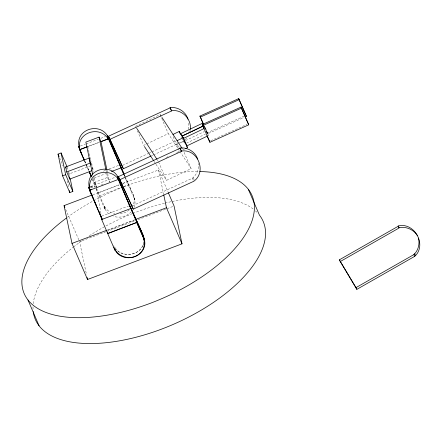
<?xml version="1.0" encoding="UTF-8"?>
<svg xmlns="http://www.w3.org/2000/svg" width="442" height="442" viewBox="0 0 442 442"><rect width="100%" height="100%" fill="white"/><g stroke="black" fill="none" stroke-linecap="round" stroke-linejoin="round"><path stroke-width="0.33" stroke-dasharray="2.21 1.66" d="M104.445 206.094L105.047 209.635L104.445 206.094L106.439 209.121A15.592 13.652 -11.9 0 0 114.682 213.696M188.126 129.257L188.861 126.136L188.756 122.931M189.756 131.716L190.198 129.838M143.611 242.017C141.893 256.305 120.213 258.868 114.268 246.2M185.209 139.694L187.198 137.561M132.401 205.823L192.369 178.22C196.734 174.689 199.281 168.977 198.64 163.363M135.479 126.351L160.087 114.594L161.584 116.887M177.634 147.959L168.28 133.611L143.667 145.368L136.843 129.523M173.142 136.622L176.64 144.744L177.888 144.147M180.38 142.959L183.496 141.468L184.607 143.169M185.557 140.534L204.535 131.467M186.474 143.191L205.375 134.13M207.204 133.252L204.176 126.003M166.308 157.54L168.153 156.661M176.767 152.545L179.844 151.076M182.579 150.092L184.452 149.197M156.02 164.313L166.501 180.38L191.11 168.623L183.469 150.871M122.517 165.396L148.125 153.606M148.75 153.319L151.252 152.17M151.877 151.882L175.612 140.954M151.484 155.822L152.733 155.247M153.357 154.96L177.723 143.744M178.347 143.457L183.347 141.158M244.028 116.185L207.11 132.81L207.624 133.799L243.912 117.456M210.663 140.738L246.956 124.39M107.787 230.332L134.755 219.878M98.516 192.85L119.075 184.9M122.926 183.413L127.423 181.673M80.372 146.037L85.477 144.109M86.118 143.871L98.251 139.291M100.804 138.324L105.273 136.639M88.118 146.424L99.085 142.285M99.107 142.368L87.809 146.633L90.488 159.358M69.134 175.96L68.737 174.087L92.218 165.225L91.196 162.849M103.351 171.181L105.914 170.214M109.113 169.004L118.716 165.38M94.096 178.076L106.898 173.242M93.466 178.259L94.312 182.281L94.732 182.264L107.522 177.435L105.964 170.043M90.45 186.552L114.804 177.446M101.168 185.115L103.085 184.391M92.732 194.789L119.373 184.734M122.544 183.535L158.534 169.955L168.076 192.11M99.118 195.861L121.296 187.491M123.832 186.53L128.268 184.855M134.025 207.552A15.592 13.652 -11.9 0 0 134.898 201.033L133.539 195.48L125.771 177.944M101.693 216.121L128.578 205.978M107.34 230.072L134.335 219.884M105.947 231.746L79.593 241.691L86.538 274.769M106.588 231.503L134.865 220.829M138.081 219.619L172.789 206.519M90.472 187.198L95.002 187.005M90.538 187.043L94.997 186.867M90.472 186.844L94.975 186.817M105.108 209.243L107.102 212.27A15.592 13.652 -11.9 0 0 109.936 214.69M206.066 131.346L207.281 133.219M183.717 141.412L184.634 142.816M176.64 144.744L178.861 148.147M178.01 148.534L179.507 150.827M179.883 151.402L191.11 168.623M157.186 159.645L157.932 160.789M154.148 161.44L155.645 163.739M113.732 245.354L113.942 245.691M193.215 177.469L194.679 180.507M192.369 178.22L193.834 181.259M124.213 174.734L124.782 175.993M125.064 176.623L133.539 195.48L134.898 201.033M124.395 174.839L125.495 177.325M94.312 182.281L96.262 186.806L94.433 178.109M204.154 125.755L207.624 133.799M182.706 139.064L183.463 140.827M181.612 137.092L183.496 141.468M176.944 142.236L179.098 147.236M160.087 114.594L161.457 117.76M161.728 118.395L168.28 133.611M158.584 161.999L166.501 180.38M135.749 126.987L136.567 128.887M123.981 174.894L125.069 177.43M125.34 178.06L134.202 198.629M107.522 177.435L109.478 181.977L107.638 173.242M92.24 167.838L93.268 170.214L92.218 165.225M94.732 182.264L96.688 186.806M84.654 160.595L89.013 170.711M92.798 179.574L96.339 187.789M96.61 188.425L104.389 206.486M84.665 160.987L86.3 164.783M86.571 165.413L88.754 170.474M84.549 161.092L88.632 170.579M91.825 178.927L95.102 186.53M96.19 189.065L105.047 209.635M67.228 167.209L68.709 171.662M67.969 172.303L68.737 174.087M59.631 157.838L63.096 165.888M65.692 209.409L78.775 239.791M158.534 169.955L163.634 194.253M106.931 169.883L107.494 172.568M104.638 206.386L105.301 209.541M90.627 160.026L93.168 172.082M92.759 174.91L93.328 177.59M68.853 172.319L69.819 176.933M67.306 180.723L68.825 187.972M96.533 188.303L101.174 214.608M33.034 309.041A124.02 58.985 -23.3 0 1 33.028 306.405M33.233 303.693A124.02 58.985 -23.3 0 1 73.052 247.354M73.593 246.929A124.02 58.985 -23.3 0 1 81.974 240.708M89.312 235.757A124.02 58.985 -23.3 0 1 132.263 213.685M132.909 213.431A124.02 58.985 -23.3 0 1 164.38 203.27M165.037 203.11A124.02 58.985 -23.3 0 1 171.535 201.613M172.181 201.475A124.02 58.985 -23.3 0 1 253.382 209.171M255.47 210.9A124.02 58.985 -23.3 0 1 256.907 212.265M67.416 217.293A124.02 58.985 -23.3 0 1 92.958 201.088M93.571 200.756A124.02 58.985 -23.3 0 1 121.125 187.817M123.694 186.8A124.02 58.985 -23.3 0 1 199.093 171.54M131.296 211.784A15.592 13.652 -11.9 0 1 113.428 216.342M134.235 197.883A15.592 13.652 -11.9 0 1 132.534 206.071M129.208 209.989A15.592 13.652 -11.9 0 1 118.694 214.005M143.65 243.84A15.592 13.652 -11.9 0 1 143.23 245.001M142.981 245.564A15.592 13.652 -11.9 0 1 116.307 249.713M205.403 127.931L203.966 125.732L207.215 133.28L208.652 135.484L205.403 127.931"/><path stroke-width="0.66" d="M120.705 184.977C116.705 165.822 85.997 169.253 89.908 190.159L91.14 189.546M170.087 107.876L108.511 136.219L109.997 139.302L171.573 110.959L170.098 107.61C177.783 106.577 185.878 111.704 187.977 119.207M171.573 110.959L170.098 107.61M179.971 148.302L118.395 176.651L119.865 179.69L181.441 151.346L179.982 148.042C187.463 147.037 195.309 151.844 197.673 159.021M181.441 151.346L179.982 148.042M114.334 248.852L114.379 248.426C118.445 257.36 130.893 260.465 138.683 254.482C150.777 245.205 140.236 229.553 136.042 219.376L136.683 222.448L143.473 237.857M356.843 289.361L340.229 261.559L399.071 227.995L398.209 225.989C414.403 221.779 427.276 245.078 414.745 256.327L356.843 289.361L356.003 287.615L413.905 254.581C418.303 250.421 419.955 243.934 418.436 238.111M340.229 261.559L339.39 259.819L398.231 226.249M102.041 219.392L89.511 190.309L90.748 189.695M172.96 134.445L179.187 131.467L183.259 137.711L187.568 147.711L185.695 148.606M203.088 124.191L202.475 123.257L180.435 133.788L181.96 136.125L203.314 125.926M203.353 126.02L181.96 136.125M177.027 140.689L183.259 137.711M182.358 136.777L183.436 138.429L204.182 128.517M207.436 136.07L186.69 145.982L183.436 138.429M108.511 136.219L123.373 168.761L150.86 156.109M118.395 176.651L133.241 209.154L193.834 181.259C207.143 171.767 197.673 148.324 181.447 151.081M203.375 124.147L199.911 116.102L238.708 98.627L246.421 116.329L245.166 116.892M199.911 116.102L200.425 117.091L239.221 99.616M203.817 128.302L202.215 124.589L241.012 107.113L248.724 124.815L209.928 142.291L207.016 135.733M202.215 124.589L202.729 125.578L241.525 108.102M136.683 222.448L107.787 233.652L107.533 232.42M106.787 169.209L100.986 141.655L99.03 137.119L85.853 142.092L92.621 174.242M70.234 178.905L72.864 191.425L69.797 192.585L62.593 175.866L58.029 154.12L61.095 152.965L66.963 166.59M84.124 159.722L79.494 148.976L78.665 146.683L79.09 146.523C75.168 129.744 98.997 121.76 107.467 135.81L124.119 174.22M107.191 135.915L107.467 135.81L123.931 174.104M100.373 141.799L108.113 138.882C99.638 124.826 75.809 132.81 79.737 149.589L87.477 146.667M84.278 160.463L79.648 149.711L87.179 146.871M100.986 141.655L108.45 138.838L108.296 138.103M91.997 170.695L69.786 179.076L66.714 171.944L65.67 166.954L89.146 158.092L89.914 159.877M66.714 171.944L90.196 163.087L89.146 158.092M62.593 175.866L65.659 174.712L61.095 152.965M91.162 175.778L89.555 171.977M111.378 171.551L120.975 167.927L119.992 164.899M89.809 186.795L88.527 187.281L101.887 218.657L101.262 216.939M114.903 248.874L115.169 250.133L116.964 252.863A15.592 13.652 -11.9 0 0 135.169 256.476A15.592 13.652 -11.9 0 0 144.761 241.63L144.053 239.232L118.318 179.435L117.638 176.38L117.362 176.485L130.688 207.784L143.407 236.078L144.103 238.476A15.592 13.652 -11.9 0 1 144.197 240.868M89.511 190.309L118.318 179.435M168.347 192.74L174.071 206.033L182.01 243.835L87.527 279.493L71.991 243.415L64.057 205.613L92.091 195.032M120.644 184.253L121.909 183.778M114.517 248.338L114.914 250.227L101.693 219.525L130.843 208.525L117.334 176.408M71.991 243.415L106.699 230.315M135.622 219.398L166.468 207.757L163.778 194.933M107.693 233.459L136.843 222.459M142.832 234.785L143.656 237.448M143.407 236.078L144.064 239.227L143.407 236.078L129.86 205.497M398.209 225.989L399.049 227.735C406.121 226.149 413.734 229.641 417.513 235.757M89.825 187.226L88.527 187.281L90.433 191.706M171.579 110.693C181.916 109.157 191.568 118.915 190.342 129.213M186.828 146.578L187.568 147.711M161.96 117.462L182.17 148.457M136.976 128.65L156.811 159.07M144.418 146.517L153.772 160.866M117.638 176.38C109.163 162.33 85.334 170.308 89.262 187.088M339.39 259.819L356.003 287.615M246.421 116.329L238.708 98.627M248.724 124.815L241.012 107.113M414.673 253.763L415.513 255.509M413.905 254.581L414.745 256.327M109.997 139.302L123.373 168.761M119.865 179.69L133.241 209.154M248.305 189.27L259.448 215.138A124.02 58.985 -23.3 0 1 171.739 325.036A124.02 58.985 -23.3 0 1 33.244 311.588M200.425 117.091L203.624 124.517M202.729 125.578L209.928 142.291M179.187 131.467L180.264 133.97M166.468 207.757L182.01 243.835M108.45 138.838L123.705 174.264M90.196 163.087L90.704 164.275M78.665 146.683L80.3 150.479M80.842 151.744L81.66 153.639M82.206 154.904L82.748 156.17M83.566 158.065L84.113 159.33M89.295 171.739L91.201 176.165M89.179 171.844L91.356 176.899M90.98 192.972L93.975 199.922M94.522 201.187L95.339 203.088M95.881 204.353L96.699 206.248M97.246 207.513L97.787 208.779M98.605 210.674L101.058 216.365M101.301 217L102.378 219.508M65.67 166.954L66.178 168.142M58.029 154.12L59.095 156.601M65.659 174.712L72.864 191.425M64.057 205.613L64.875 207.513M27.962 299.958L39.106 325.831M107.467 135.81L108.113 138.882M99.03 137.119L105.826 169.374M113.948 247.012L114.207 248.238M101.163 217.005L101.693 219.525M79.09 146.523L79.737 149.589M79.494 148.976L79.648 149.711M69.394 177.209L69.786 179.076M69.377 190.607L69.797 192.585M87.107 277.471L87.527 279.493M199.795 171.551A124.02 58.985 -23.3 0 1 228.962 254.846A124.02 58.985 -23.3 0 1 55.581 315.323A124.02 58.985 -23.3 0 1 66.294 218.121"/></g></svg>
